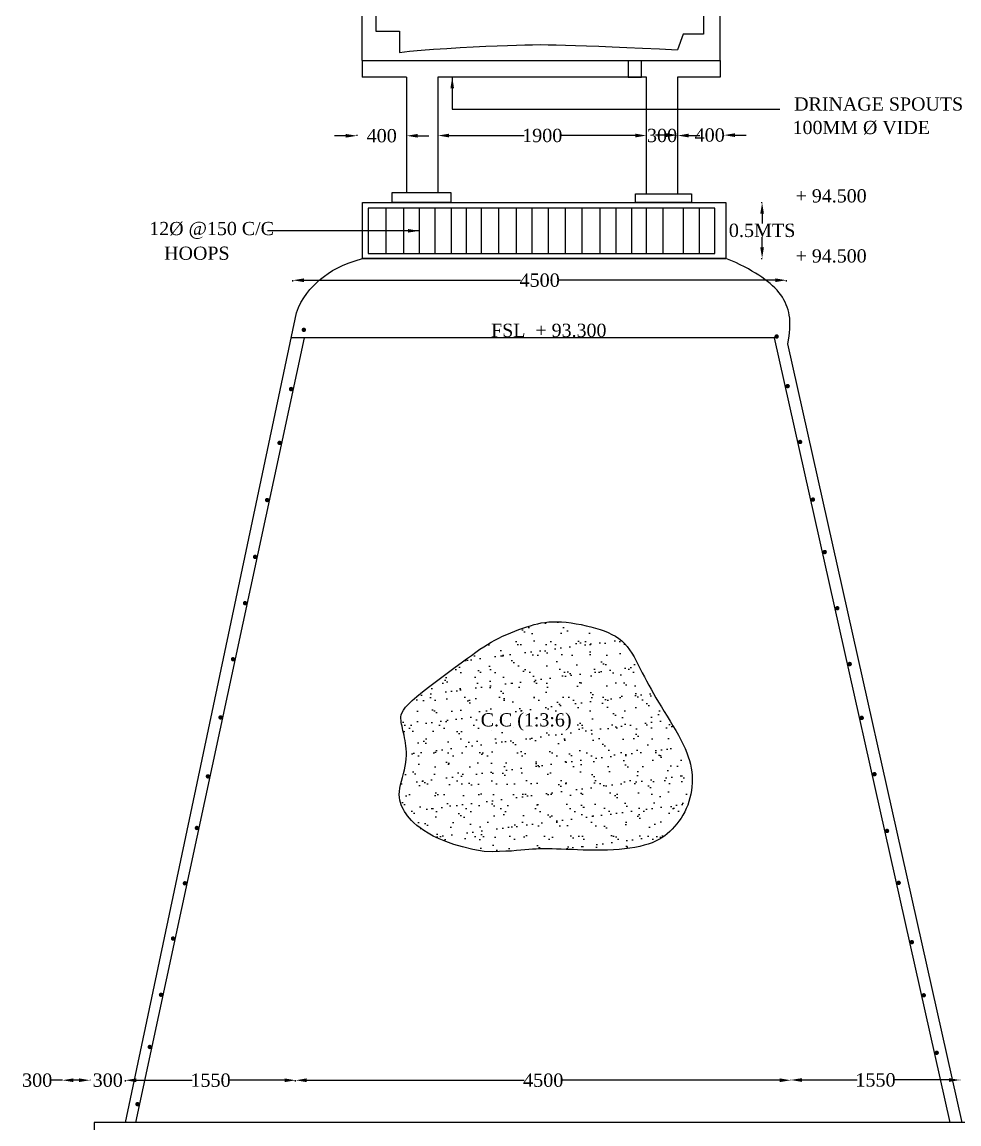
# Model space of a CAD drawing. Header units: millimetres. Extents: x 873 to 18870, y 107 to 12113.
# Drawn here: x 4040 to 8258, y 2851 to 7812 of the extents above; entities that cross this region are included whole.
import ezdxf

# ---------------------------------------------------------------- set-up
doc = ezdxf.new("R2010")
doc.units = ezdxf.units.MM
doc.header["$MEASUREMENT"] = 0
for name, color, linetype in [('DIM', 5, 'Continuous'), ('DWG.LINE', 10, 'Continuous'), ('HATCH', 2, 'Continuous'), ('TEXT', 7, 'Continuous')]:
    doc.layers.add(name, color=color, linetype=linetype)
doc.styles.get("Standard").update_dxf_attribs({"font": 'times.ttf', "height": 60})
doc.dimstyles.get("Standard").update_dxf_attribs({"dimtxt": 60, "dimasz": 50, "dimexe": 0.18, "dimexo": 0.0625, "dimgap": 0.09, "dimtad": 0, "dimtih": 1, "dimtoh": 1, "dimdec": 0, "dimzin": 0, "dimdsep": 46, "dimtxsty": 'Standard', "dimcen": 300, "dimclrd": 5, "dimclre": 5, "dimclrt": 4, "dimadec": 0, "dimazin": 0, "dimtfac": 1, "dimtdec": 0, "dimtofl": 0, "dimtmove": 0, "dimatfit": 3, "dimfxl": 0, "dimtolj": 1, "dimtzin": 0, "dimarcsym": 0})

# ---------------------------------------------------------------- blocks, each defined once
blk = doc.blocks.new('*D41')
at = {"layer": 'Defpoints', "color": 0, "ltscale": 0.2}
for p in [(5547.1, 7304), (5547.1, 7299.9), (5770.7, 7304)]:
    blk.add_point(p, dxfattribs=at)
at = {"layer": 'DIM', "color": 5, "lineweight": -2, "ltscale": 0.2}
for p, q in [((5497.1, 7299.9), (5447.1, 7299.9)), ((5547.1, 7303.9), (5547.1, 7299.7)), ((5770.7, 7303.9), (5770.7, 7299.7)), ((5820.7, 7299.9), (5870.7, 7299.9))]:
    blk.add_line(p, q, dxfattribs=at)
at = {"layer": 'DIM', "color": 5, "ltscale": 0.2}
for points in [[(5497.1, 7308.2), (5497.1, 7291.6), (5547.1, 7299.9)], [(5820.7, 7308.2), (5820.7, 7291.6), (5770.7, 7299.9)]]:
    blk.add_solid(points, dxfattribs=at)
at = {"layer": 'DIM', "color": 4, "ltscale": 0.2, "insert": (5658.9, 7299.9), "char_height": 60, "attachment_point": 5}
blk.add_mtext('\\A1;400', dxfattribs=at)
blk = doc.blocks.new('*D42')
at = {"layer": 'Defpoints', "color": 0, "ltscale": 0.2}
for p in [(5912.1, 7304), (6850.9, 7300.9), (6850.9, 7300.9)]:
    blk.add_point(p, dxfattribs=at)
at = {"layer": 'DIM', "color": 5, "lineweight": -2, "ltscale": 0.2}
for p, q in [((5912.1, 7303.9), (5912.1, 7300.8)), ((5962.1, 7300.9), (6299.6, 7300.9)), ((6800.9, 7300.9), (6463.4, 7300.9)), ((6850.9, 7300.9), (6850.9, 7301.1))]:
    blk.add_line(p, q, dxfattribs=at)
at = {"layer": 'DIM', "color": 5, "ltscale": 0.2}
for points in [[(5962.1, 7309.3), (5962.1, 7292.6), (5912.1, 7300.9)], [(6800.9, 7309.3), (6800.9, 7292.6), (6850.9, 7300.9)]]:
    blk.add_solid(points, dxfattribs=at)
at = {"layer": 'DIM', "color": 4, "ltscale": 0.2, "insert": (6381.5, 7300.9), "char_height": 60, "attachment_point": 5}
blk.add_mtext('\\A1;1900', dxfattribs=at)
blk = doc.blocks.new('*D43')
at = {"layer": 'Defpoints', "color": 0, "ltscale": 0.2}
for p in [(6850.9, 7300.9), (6990.8, 7300.9), (6990.8, 7300.9)]:
    blk.add_point(p, dxfattribs=at)
at = {"layer": 'DIM', "color": 5, "lineweight": -2, "ltscale": 0.2}
for p, q in [((6800.9, 7300.9), (6750.9, 7300.9)), ((6850.9, 7300.9), (6850.9, 7301.1)), ((6990.8, 7300.9), (6990.8, 7301.1)), ((7040.8, 7300.9), (7090.8, 7300.9))]:
    blk.add_line(p, q, dxfattribs=at)
at = {"layer": 'DIM', "color": 5, "ltscale": 0.2}
for points in [[(6800.9, 7309.3), (6800.9, 7292.6), (6850.9, 7300.9)], [(7040.8, 7309.3), (7040.8, 7292.6), (6990.8, 7300.9)]]:
    blk.add_solid(points, dxfattribs=at)
at = {"layer": 'DIM', "color": 4, "ltscale": 0.2, "insert": (6920.9, 7300.9), "char_height": 60, "attachment_point": 5}
blk.add_mtext('\\A1;300', dxfattribs=at)
blk = doc.blocks.new('*D30')
at = {"layer": 'Defpoints', "color": 0, "ltscale": 0.2}
for p in [(6990.8, 7301.1), (7199.3, 7302.9), (7199.3, 7301.1)]:
    blk.add_point(p, dxfattribs=at)
at = {"layer": 'DIM', "color": 5, "lineweight": -2, "ltscale": 0.2}
for p, q in [((6940.8, 7302.9), (6890.8, 7302.9)), ((6990.8, 7301.2), (6990.8, 7303.1)), ((7199.3, 7301.2), (7199.3, 7303.1)), ((7249.3, 7302.9), (7299.3, 7302.9))]:
    blk.add_line(p, q, dxfattribs=at)
at = {"layer": 'DIM', "color": 5, "ltscale": 0.2}
for points in [[(6940.8, 7311.2), (6940.8, 7294.5), (6990.8, 7302.9)], [(7249.3, 7311.2), (7249.3, 7294.5), (7199.3, 7302.9)]]:
    blk.add_solid(points, dxfattribs=at)
at = {"layer": 'DIM', "color": 4, "ltscale": 0.2, "insert": (7135.4, 7302.9), "char_height": 60, "attachment_point": 5}
blk.add_mtext('\\A1;400', dxfattribs=at)
blk = doc.blocks.new('*D31')
at = {"layer": 'Defpoints', "color": 0, "ltscale": 0.2}
for p in [(7481.1, 6649.5), (5258.7, 6643.2), (7481.1, 6643.2)]:
    blk.add_point(p, dxfattribs=at)
at = {"layer": 'DIM', "color": 5, "lineweight": -2, "ltscale": 0.2}
for p, q in [((5258.7, 6644.5), (5258.7, 6649.7)), ((5308.7, 6649.5), (6283.5, 6649.5)), ((7431.1, 6649.5), (6456.3, 6649.5)), ((7481.1, 6644.5), (7481.1, 6649.7))]:
    blk.add_line(p, q, dxfattribs=at)
at = {"layer": 'DIM', "color": 5, "ltscale": 0.2}
for points in [[(5308.7, 6657.8), (5308.7, 6641.2), (5258.7, 6649.5)], [(7431.1, 6657.8), (7431.1, 6641.2), (7481.1, 6649.5)]]:
    blk.add_solid(points, dxfattribs=at)
at = {"layer": 'DIM', "color": 4, "ltscale": 0.2, "insert": (6369.9, 6649.5), "char_height": 60, "attachment_point": 5}
blk.add_mtext('\\A1;4500', dxfattribs=at)
blk = doc.blocks.new('*D32')
at = {"layer": 'Defpoints', "color": 0, "ltscale": 0.2}
for p in [(4221.1, 3049.8), (4346.1, 3049.8), (4346.1, 3047.5)]:
    blk.add_point(p, dxfattribs=at)
at = {"layer": 'DIM', "color": 5, "lineweight": -2, "ltscale": 0.2}
for p, q in [((4221.1, 3047.5), (4171.1, 3047.5)), ((4221.1, 3049.8), (4221.1, 3047.3)), ((4296.1, 3047.5), (4271.1, 3047.5)), ((4346.1, 3049.8), (4346.1, 3047.3))]:
    blk.add_line(p, q, dxfattribs=at)
at = {"layer": 'DIM', "color": 5, "ltscale": 0.2}
for points in [[(4271.1, 3055.8), (4271.1, 3039.2), (4221.1, 3047.5)], [(4296.1, 3055.8), (4296.1, 3039.2), (4346.1, 3047.5)]]:
    blk.add_solid(points, dxfattribs=at)
at = {"layer": 'DIM', "color": 4, "ltscale": 0.2, "insert": (4107.9, 3047.5), "char_height": 60, "attachment_point": 5}
blk.add_mtext('\\A1;300', dxfattribs=at)
blk = doc.blocks.new('*D33')
at = {"layer": 'Defpoints', "color": 0, "ltscale": 0.2}
for p in [(4346.1, 3047.5), (4504.9, 3047.5), (4504.9, 3047.5)]:
    blk.add_point(p, dxfattribs=at)
at = {"layer": 'DIM', "color": 5, "lineweight": -2, "ltscale": 0.2}
for p, q in [((4296.1, 3047.5), (4246.1, 3047.5)), ((4346.1, 3047.5), (4346.1, 3047.7)), ((4504.9, 3047.5), (4504.9, 3047.7)), ((4554.9, 3047.5), (4604.9, 3047.5))]:
    blk.add_line(p, q, dxfattribs=at)
at = {"layer": 'DIM', "color": 5, "ltscale": 0.2}
for points in [[(4296.1, 3055.8), (4296.1, 3039.2), (4346.1, 3047.5)], [(4554.9, 3055.8), (4554.9, 3039.2), (4504.9, 3047.5)]]:
    blk.add_solid(points, dxfattribs=at)
at = {"layer": 'DIM', "color": 4, "ltscale": 0.2, "insert": (4425.5, 3047.5), "char_height": 60, "attachment_point": 5}
blk.add_mtext('\\A1;300', dxfattribs=at)
blk = doc.blocks.new('*D44')
at = {"layer": 'Defpoints', "color": 0, "ltscale": 0.2}
for p in [(5271.5, 3047.3), (4504.9, 2856.6), (5271.5, 2856.6)]:
    blk.add_point(p, dxfattribs=at)
at = {"layer": 'DIM', "color": 5, "lineweight": -2, "ltscale": 0.2}
for p, q in [((4504.9, 3042.3), (4504.9, 3047.5)), ((4554.9, 3047.3), (4806.3, 3047.3)), ((5221.5, 3047.3), (4970.2, 3047.3)), ((5271.5, 3042.3), (5271.5, 3047.5))]:
    blk.add_line(p, q, dxfattribs=at)
at = {"layer": 'DIM', "color": 5, "ltscale": 0.2}
for points in [[(4554.9, 3055.7), (4554.9, 3039), (4504.9, 3047.3)], [(5221.5, 3055.7), (5221.5, 3039), (5271.5, 3047.3)]]:
    blk.add_solid(points, dxfattribs=at)
at = {"layer": 'DIM', "color": 4, "ltscale": 0.2, "insert": (4888.2, 3047.3), "char_height": 60, "attachment_point": 5}
blk.add_mtext('\\A1;1550', dxfattribs=at)
blk = doc.blocks.new('*D34')
at = {"layer": 'Defpoints', "color": 0, "ltscale": 0.2}
for p in [(5271.5, 3047.3), (7500.7, 3047.3), (7500.7, 3047.3)]:
    blk.add_point(p, dxfattribs=at)
at = {"layer": 'DIM', "color": 5, "lineweight": -2, "ltscale": 0.2}
for p, q in [((5271.5, 3047.3), (5271.5, 3047.5)), ((5321.5, 3047.3), (6299.7, 3047.3)), ((7450.7, 3047.3), (6472.5, 3047.3)), ((7500.7, 3047.3), (7500.7, 3047.5))]:
    blk.add_line(p, q, dxfattribs=at)
at = {"layer": 'DIM', "color": 5, "ltscale": 0.2}
for points in [[(5321.5, 3055.7), (5321.5, 3039), (5271.5, 3047.3)], [(7450.7, 3055.7), (7450.7, 3039), (7500.7, 3047.3)]]:
    blk.add_solid(points, dxfattribs=at)
at = {"layer": 'DIM', "color": 4, "ltscale": 0.2, "insert": (6386.1, 3047.3), "char_height": 60, "attachment_point": 5}
blk.add_mtext('\\A1;4500', dxfattribs=at)
blk = doc.blocks.new('*D35')
at = {"layer": 'Defpoints', "color": 0, "ltscale": 0.2}
for p in [(7500.7, 3047.5), (8263, 3048.5), (8263, 3047.5)]:
    blk.add_point(p, dxfattribs=at)
at = {"layer": 'DIM', "color": 5, "lineweight": -2, "ltscale": 0.2}
for p, q in [((7500.7, 3047.6), (7500.7, 3048.6)), ((7550.7, 3048.5), (7799.9, 3048.5)), ((8213, 3048.5), (7963.8, 3048.5)), ((8263, 3047.6), (8263, 3048.6))]:
    blk.add_line(p, q, dxfattribs=at)
at = {"layer": 'DIM', "color": 5, "ltscale": 0.2}
for points in [[(7550.7, 3056.8), (7550.7, 3040.1), (7500.7, 3048.5)], [(8213, 3056.8), (8213, 3040.1), (8263, 3048.5)]]:
    blk.add_solid(points, dxfattribs=at)
at = {"layer": 'DIM', "color": 4, "ltscale": 0.2, "insert": (7881.8, 3048.5), "char_height": 60, "attachment_point": 5}
blk.add_mtext('\\A1;1550', dxfattribs=at)
blk = doc.blocks.new('*D45')
at = {"layer": 'Defpoints', "color": 0, "ltscale": 0.2}
for p in [(7207.5, 6999), (7371.5, 6999), (7207.5, 6748)]:
    blk.add_point(p, dxfattribs=at)
at = {"layer": 'DIM', "color": 5, "lineweight": -2, "ltscale": 0.2}
for p, q in [((7366.5, 6999), (7371.7, 6999)), ((7371.5, 6949), (7371.5, 6904.3)), ((7371.5, 6798), (7371.5, 6842.7)), ((7366.5, 6748), (7371.7, 6748))]:
    blk.add_line(p, q, dxfattribs=at)
at = {"layer": 'DIM', "color": 5, "ltscale": 0.2}
for points in [[(7363.2, 6949), (7379.8, 6949), (7371.5, 6999)], [(7363.2, 6798), (7379.8, 6798), (7371.5, 6748)]]:
    blk.add_solid(points, dxfattribs=at)
at = {"layer": 'DIM', "color": 4, "ltscale": 0.2, "insert": (7371.5, 6873.5), "char_height": 60, "attachment_point": 5}
blk.add_mtext('\\A1;0.5MTS', dxfattribs=at)

msp = doc.modelspace()

# ---------------------------------------------------------------- hatches: boundary and pattern name
at = {"layer": 'HATCH', "ltscale": 0.2}
h = msp.add_hatch(dxfattribs=at)
h.set_pattern_fill('AR-SAND', color=256, scale=50, style=0)
h.paths.add_polyline_path([(6822.7, 4900.3), (6813.5, 4918.4), (6804.4, 4936), (6795, 4953.2), (6785.2, 4969.7), (6774.9, 4985.3), (6764, 4999.9), (6752.2, 5013.4), (6739.5, 5025.5), (6725.8, 5036.4), (6711, 5046.2), (6695.3, 5055), (6678.5, 5063), (6660.6, 5070.3), (6641.7, 5076.9), (6621.7, 5083), (6600.6, 5088.8), (6578.8, 5094.1), (6556.5, 5098.9), (6533.9, 5103), (6511.5, 5106.5), (6489.5, 5109.2), (6468.3, 5111.1), (6448, 5112.1), (6429, 5112), (6411, 5111), (6393.9, 5109.1), (6377.3, 5106.4), (6361.1, 5103), (6344.9, 5098.8), (6328.5, 5094.1), (6311.8, 5088.7), (6294.4, 5082.9), (6276.5, 5076.5), (6258.3, 5069.7), (6240, 5062.4), (6221.6, 5054.7), (6203.4, 5046.6), (6185.6, 5038.1), (6168.4, 5029.2), (6151.7, 5019.9), (6135.2, 5010), (6118.6, 4999.3), (6101.3, 4987.7), (6082.9, 4974.7), (6062.9, 4960.4), (6040.9, 4944.4), (6016.4, 4926.5), (5989.2, 4906.7), (5960, 4885.3), (5929.8, 4863), (5899.5, 4840.3), (5870, 4817.8), (5842.3, 4796), (5817.4, 4775.6), (5796.1, 4757), (5779.2, 4740.7), (5766.4, 4726.5), (5757.1, 4714.2), (5750.9, 4703.2), (5747.2, 4693.4), (5745.5, 4684.4), (5745.3, 4675.9), (5745.9, 4667.4), (5747.1, 4658.9), (5748.6, 4650), (5750.4, 4640.9), (5752.4, 4631.5), (5754.6, 4621.7), (5756.9, 4611.4), (5759.3, 4600.7), (5761.7, 4589.5), (5764.1, 4577.7), (5766.3, 4565.3), (5768.1, 4552.4), (5769.5, 4538.9), (5770.3, 4524.8), (5770.4, 4510.1), (5769.5, 4494.7), (5767.7, 4478.7), (5764.8, 4462.2), (5761, 4445.2), (5756.7, 4428), (5752.2, 4410.9), (5747.9, 4394), (5743.9, 4377.6), (5740.8, 4361.9), (5738.7, 4347.1), (5737.9, 4333.5), (5738.5, 4320.8), (5740.2, 4309), (5742.9, 4297.9), (5746.6, 4287.3), (5751.1, 4277.1), (5756.3, 4267.1), (5762.2, 4257.2), (5768.5, 4247.3), (5775.6, 4237.2), (5783.7, 4227), (5793.1, 4216.5), (5804.1, 4205.7), (5816.8, 4194.7), (5831.6, 4183.3), (5848.7, 4171.4), (5868.5, 4159.2), (5891.3, 4146.6), (5917.8, 4134), (5948.2, 4121.6), (5983.3, 4109.4), (6023.3, 4097.7), (6068.8, 4086.7), (6120.4, 4076.6), (6157.4, 4076.5), (6189.8, 4077), (6218.2, 4078.1), (6243.3, 4079.5), (6265.5, 4081.2), (6285.6, 4082.9), (6304, 4084.6), (6321.4, 4086.1), (6338.3, 4087.3), (6355, 4088.1), (6371.8, 4088.7), (6389, 4088.9), (6406.8, 4089), (6425.6, 4088.7), (6445.5, 4088.2), (6466.9, 4087.6), (6490, 4086.7), (6514.5, 4085.7), (6540.1, 4084.8), (6566.6, 4083.9), (6593.7, 4083.3), (6621, 4083), (6648.3, 4083.1), (6675.3, 4083.7), (6701.7, 4084.9), (6727.4, 4086.7), (6752.2, 4089.1), (6776, 4092.2), (6798.7, 4095.9), (6820.3, 4100.2), (6840.4, 4105.1), (6859.2, 4110.6), (6876.4, 4116.7), (6892.2, 4123.5), (6906.7, 4130.9), (6920.2, 4139), (6932.8, 4147.7), (6944.6, 4157.1), (6955.8, 4167.1), (6966.7, 4177.9), (6977.2, 4189.3), (6987.4, 4201.4), (6997.2, 4214.2), (7006.4, 4227.6), (7015.1, 4241.5), (7023.1, 4256), (7030.3, 4271), (7036.7, 4286.4), (7042.2, 4302.4), (7046.8, 4318.6), (7050.5, 4335.2), (7053.3, 4352), (7055.2, 4368.9), (7056.3, 4385.9), (7056.5, 4402.9), (7055.9, 4419.8), (7054.5, 4436.5), (7052.1, 4453.2), (7048.9, 4470), (7044.6, 4486.9), (7039.3, 4504.3), (7032.9, 4522.1), (7025.2, 4540.6), (7016.3, 4559.7), (7006.2, 4579.8), (6994.9, 4600.5), (6982.8, 4621.7), (6970.1, 4643.2), (6957, 4664.9), (6943.8, 4686.5), (6930.6, 4707.9), (6917.8, 4728.9), (6905.5, 4749.4), (6893.7, 4769.4), (6882.4, 4788.9), (6871.6, 4808), (6861.1, 4826.8), (6851.1, 4845.4), (6841.3, 4863.8), (6831.9, 4882.1)])
h.paths.add_polyline_path([(6084.5, 4601.9), (6524.1, 4601.9), (6524.1, 4721.4), (6084.5, 4721.4)], flags=24)

# ---------------------------------------------------------------- linework, layer by layer
at = {"layer": 'DWG.LINE', "ltscale": 0.2}
for p, q in [((7427.3, 6390.6), (5251, 6390.6)), ((8217.4, 2856.6), (7427.3, 6390.6))]:
    msp.add_line(p, q, dxfattribs=at)
for points in [[(5571, 7638.3), (5571, 8160.5), (5631.9, 8160.5), (5631.9, 7771.6), (5738.5, 7771.6), (5738.5, 7675.6)], [(7183.2, 7638.3), (7183.2, 8173.8), (7107.6, 8173.8), (7107.6, 7757.3), (7015.5, 7757.3), (6990.8, 7686.8)], [(5738.5, 7675.6), (5784.2, 7680.5), (5836.2, 7685.1), (5892.6, 7689.4), (5951.7, 7693.3), (6011.7, 7696.8), (6070.7, 7700), (6127, 7702.7), (6178.7, 7705.1), (6224.7, 7707), (6265.6, 7708.5), (6303, 7709.5), (6338.3, 7710.1), (6372.8, 7710.3), (6407.9, 7710.1), (6445, 7709.5), (6485.6, 7708.5), (6530.8, 7707.1), (6580.9, 7705.4), (6636.1, 7703.2), (6696.4, 7700.6), (6761.9, 7697.7), (6832.7, 7694.5), (6909, 7690.8), (6990.8, 7686.8)], [(5571, 7638.3), (7183.2, 7638.3), (7183.2, 7563.6), (6990.8, 7563.6), (6990.8, 7038.3)], [(5571, 7638.3), (5571, 7563.6)], [(6768.9, 7638.3), (6768.9, 7563.6), (6828, 7563.6), (6828, 7638.3)], [(5770.7, 7563.6), (5571, 7563.6)], [(5770.7, 7563.6), (5770.7, 7044.4)], [(6850.9, 7038.3), (6850.9, 7563.6), (5912.1, 7563.6), (5912.1, 7044.4)], [(5678, 6973.9), (5678, 6770)], [(5756.9, 6973.9), (5756.9, 6770)], [(5827, 6973.9), (5827, 6770)], [(5897.9, 6973.9), (5897.9, 6770)], [(5971.2, 6973.9), (5971.2, 6770)], [(6039, 6973.9), (6039, 6770)], [(6106.9, 6973.9), (6106.9, 6770)], [(6184.2, 6973.9), (6184.2, 6770)], [(6264.7, 6973.9), (6264.7, 6770)], [(6334.8, 6973.9), (6334.8, 6770)], [(6408.1, 6973.9), (6408.1, 6770)], [(6485.4, 6973.9), (6485.4, 6770)], [(6560.3, 6973.9), (6560.3, 6770)], [(6640.2, 6973.9), (6640.2, 6770)], [(6712.8, 6973.9), (6712.8, 6770)], [(6782.9, 6973.9), (6782.9, 6770)], [(6849.8, 6973.9), (6849.8, 6770)], [(6925, 6973.9), (6925, 6770)], [(7016.7, 6973.9), (7016.7, 6770)], [(7087.6, 6973.9), (7087.6, 6770)], [(5274.7, 6503), (5284.4, 6527.2), (5295.5, 6549.6), (5307.9, 6570.3), (5321.5, 6589.5), (5336.1, 6607.3), (5351.5, 6623.9), (5367.5, 6639.4), (5383.9, 6653.9), (5400.8, 6667.6), (5418.4, 6680.5), (5437.5, 6692.8), (5458.5, 6704.5), (5482, 6715.8), (5508.6, 6726.8), (5538.8, 6737.5), (5573.1, 6748)], [(5573.1, 6748), (7207.5, 6748)], [(7487.1, 6362.5), (7491.3, 6388.9), (7494.3, 6411.8), (7496.1, 6431.8), (7496.9, 6449.3), (7496.8, 6464.8), (7495.7, 6478.7), (7493.9, 6491.6), (7491.4, 6503.8), (7488.3, 6515.8), (7484.5, 6527.6), (7480.1, 6539.2), (7475, 6550.7), (7469.2, 6561.9), (7462.7, 6572.9), (7455.5, 6583.7), (7447.4, 6594.3), (7438.6, 6604.6), (7429, 6614.7), (7418.7, 6624.6), (7407.6, 6634.4), (7395.7, 6644), (7383.2, 6653.5), (7369.9, 6662.9), (7356, 6672.3), (7341.4, 6681.7), (7325.9, 6691), (7309.5, 6700.4), (7292, 6709.8), (7273.1, 6719.2), (7252.9, 6728.7), (7231.1, 6738.3), (7207.5, 6748)], [(4504.9, 2856.6), (5274.7, 6503)], [(4551.9, 2856.6), (5310.8, 6390.6)], [(8272.3, 2856.6), (7487.1, 6362.5)], [(6120.4, 4076.6), (6068.8, 4086.7), (6023.3, 4097.7), (5983.3, 4109.4), (5948.2, 4121.6), (5917.8, 4134), (5891.3, 4146.6), (5868.5, 4159.2), (5848.7, 4171.4), (5831.6, 4183.3), (5816.8, 4194.7), (5804.1, 4205.7), (5793.1, 4216.5), (5783.7, 4227), (5775.6, 4237.2), (5768.5, 4247.3), (5762.2, 4257.2), (5756.3, 4267.1), (5751.1, 4277.1), (5746.6, 4287.3), (5742.9, 4297.9), (5740.2, 4309), (5738.5, 4320.8), (5737.9, 4333.5), (5738.7, 4347.1), (5740.8, 4361.9), (5743.9, 4377.6), (5747.9, 4394), (5752.2, 4410.9), (5756.7, 4428), (5761, 4445.2), (5764.8, 4462.2), (5767.7, 4478.7), (5769.5, 4494.7), (5770.4, 4510.1), (5770.3, 4524.8), (5769.5, 4538.9), (5768.1, 4552.4), (5766.3, 4565.3), (5764.1, 4577.7), (5761.7, 4589.5), (5759.3, 4600.7), (5756.9, 4611.4), (5754.6, 4621.7), (5752.4, 4631.5), (5750.4, 4640.9), (5748.6, 4650), (5747.1, 4658.9), (5745.9, 4667.4), (5745.3, 4675.9), (5745.5, 4684.4), (5747.2, 4693.4), (5750.9, 4703.2), (5757.1, 4714.2), (5766.4, 4726.5), (5779.2, 4740.7), (5796.1, 4757), (5817.4, 4775.6), (5842.3, 4796), (5870, 4817.8), (5899.5, 4840.3), (5929.8, 4863), (5960, 4885.3), (5989.2, 4906.7), (6016.4, 4926.5), (6040.9, 4944.4), (6062.9, 4960.4), (6082.9, 4974.7), (6101.3, 4987.7), (6118.6, 4999.3), (6135.2, 5010), (6151.7, 5019.9), (6168.4, 5029.2), (6185.6, 5038.1), (6203.4, 5046.6), (6221.6, 5054.7), (6240, 5062.4), (6258.3, 5069.7), (6276.5, 5076.5), (6294.4, 5082.9), (6311.8, 5088.7), (6328.5, 5094.1), (6344.9, 5098.8), (6361.1, 5103), (6377.3, 5106.4), (6393.9, 5109.1), (6411, 5111), (6429, 5112), (6448, 5112.1), (6468.3, 5111.1), (6489.5, 5109.2), (6511.5, 5106.5), (6533.9, 5103), (6556.5, 5098.9), (6578.8, 5094.1), (6600.6, 5088.8), (6621.7, 5083), (6641.7, 5076.9), (6660.6, 5070.3), (6678.5, 5063), (6695.3, 5055), (6711, 5046.2), (6725.8, 5036.4), (6739.5, 5025.5), (6752.2, 5013.4), (6764, 4999.9), (6774.9, 4985.3), (6785.2, 4969.7), (6795, 4953.2), (6804.4, 4936), (6813.5, 4918.4), (6822.7, 4900.3), (6831.9, 4882.1), (6841.3, 4863.8), (6851.1, 4845.4), (6861.1, 4826.8), (6871.6, 4808), (6882.4, 4788.9), (6893.7, 4769.4), (6905.5, 4749.4), (6917.8, 4728.9), (6930.6, 4707.9), (6943.8, 4686.5), (6957, 4664.9), (6970.1, 4643.2), (6982.8, 4621.7), (6994.9, 4600.5), (7006.2, 4579.8), (7016.3, 4559.7), (7025.2, 4540.6), (7032.9, 4522.1), (7039.3, 4504.3), (7044.6, 4486.9), (7048.9, 4470), (7052.1, 4453.2), (7054.5, 4436.5), (7055.9, 4419.8), (7056.5, 4402.9), (7056.3, 4385.9), (7055.2, 4368.9), (7053.3, 4352), (7050.5, 4335.2), (7046.8, 4318.6), (7042.2, 4302.4), (7036.7, 4286.4), (7030.3, 4271), (7023.1, 4256), (7015.1, 4241.5), (7006.4, 4227.6), (6997.2, 4214.2), (6987.4, 4201.4), (6977.2, 4189.3), (6966.7, 4177.9), (6955.8, 4167.1), (6944.6, 4157.1), (6932.8, 4147.7), (6920.2, 4139), (6906.7, 4130.9), (6892.2, 4123.5), (6876.4, 4116.7), (6859.2, 4110.6), (6840.4, 4105.1), (6820.3, 4100.2), (6798.7, 4095.9), (6776, 4092.2), (6752.2, 4089.1), (6727.4, 4086.7), (6701.7, 4084.9), (6675.3, 4083.7), (6648.3, 4083.1), (6621, 4083), (6593.7, 4083.3), (6566.6, 4083.9), (6540.1, 4084.8), (6514.5, 4085.7), (6490, 4086.7), (6466.9, 4087.6), (6445.5, 4088.2), (6425.6, 4088.7), (6406.8, 4089), (6389, 4088.9), (6371.8, 4088.7), (6355, 4088.1), (6338.3, 4087.3), (6321.4, 4086.1), (6304, 4084.6), (6285.6, 4082.9), (6265.5, 4081.2), (6243.3, 4079.5), (6218.2, 4078.1), (6189.8, 4077), (6157.4, 4076.5), (6120.4, 4076.6)]]:
    msp.add_lwpolyline(points, dxfattribs=at)
for points in [[(5573.1, 6999), (7207.5, 6999), (7207.5, 6748), (5573.1, 6748), (5573.1, 6999)], [(5705.5, 7044.4), (5970.8, 7044.4), (5970.8, 6999), (5705.5, 6999)], [(6800.9, 7038.3), (7053.5, 7038.3), (7053.5, 6999), (6800.9, 6999)], [(5597.5, 6973.9), (5597.5, 6770), (7158.9, 6770), (7158.9, 6973.9), (5597.5, 6973.9)], [(4221.7, 2702.9), (4221.7, 2554.8), (8583.9, 2554.8), (8583.9, 2707.9), (8430.8, 2707.9), (8430.8, 2856.6), (4365.2, 2856.6), (4365.2, 2702.9), (4221.7, 2702.9)]]:
    msp.add_lwpolyline(points, close=True, dxfattribs=at)
at = {"layer": 'HATCH', "ltscale": 0.2, "const_width": 9.9}
for points in [[(5303.4, 6426.2, 1), (5313.3, 6426.2, 1)], [(7431.9, 6396.1, 1), (7441.8, 6396.1, 1)], [(5245.8, 6159.6, 1), (5255.8, 6159.6, 1)], [(7481.5, 6172.8, 1), (7491.4, 6172.8, 1)], [(5194.1, 5917.1, 1), (5204, 5917.1, 1)], [(7537.4, 5921.3, 1), (7547.3, 5921.3, 1)], [(5138.3, 5659.7, 1), (5148.2, 5659.7, 1)], [(7595.1, 5661.8, 1), (7605, 5661.8, 1)], [(5084.2, 5403.8, 1), (5094.1, 5403.8, 1)], [(7648.2, 5425.7, 1), (7658.1, 5425.7, 1)], [(5038.9, 5195.5, 1), (5048.8, 5195.5, 1)], [(7705, 5172.7, 1), (7714.9, 5172.7, 1)], [(4984.7, 4943, 1), (4994.6, 4943, 1)], [(7760.7, 4921.4, 1), (7770.7, 4921.4, 1)], [(4928.6, 4680.8, 1), (4938.5, 4680.8, 1)], [(7814.9, 4679.1, 1), (7824.9, 4679.1, 1)], [(4871.7, 4415.5, 1), (4881.6, 4415.5, 1)], [(7872.2, 4425.4, 1), (7882.1, 4425.4, 1)], [(4821.9, 4183.2, 1), (4831.8, 4183.2, 1)], [(7928.8, 4169.8, 1), (7938.7, 4169.8, 1)], [(4768.2, 3934.1, 1), (4778.1, 3934.1, 1)], [(7981.3, 3936.3, 1), (7991.2, 3936.3, 1)], [(4714.7, 3685.5, 1), (4724.6, 3685.5, 1)], [(8040.6, 3669.1, 1), (8050.5, 3669.1, 1)], [(4660.5, 3432.3, 1), (4670.4, 3432.3, 1)], [(8094.3, 3429.9, 1), (8104.2, 3429.9, 1)], [(4609.9, 3197.2, 1), (4619.8, 3197.2, 1)], [(8152.5, 3171.1, 1), (8162.4, 3171.1, 1)], [(4554.7, 2939.5, 1), (4564.6, 2939.5, 1)]]:
    msp.add_lwpolyline(points, format="xyb", close=True, dxfattribs=at)

# ---------------------------------------------------------------- texts
at = {"layer": 'TEXT', "ltscale": 0.2}
for s, height, p in [('DRINAGE SPOUTS', 59.423, (7515.8, 7413.3)), ('100MM %%C VIDE', 59.423, (7508.8, 7307.6)), ('+ 94.500', 59.42, (7522.2, 6999.7)), ('12%%C @150 C/C', 59.423, (4612.5, 6852.6)), ('HOOPS', 59.42, (4679.7, 6741.5)), ('+ 94.500', 59.42, (7522.2, 6729.3)), ('FSL  + 93.300', 59.423, (6151.3, 6394.2)), ('C.C (1:3:6)', 59.423, (6104.5, 4640.5))]:
    msp.add_text(s, height=height, dxfattribs=at).set_placement(p)

# ---------------------------------------------------------------- dimensions: what is measured, and where the dimension line sits
at = {"layer": 'DIM', "ltscale": 0.2}
for base, p1, p2, text, picture, middle in [((5547.1, 7299.9), (5770.7, 7304), (5547.1, 7304), '400', '*D41', (5658.9, 7299.9)), ((6850.9, 7300.9), (5912.1, 7304), (6850.9, 7300.9), '1900', '*D42', (6381.5, 7300.9)), ((6990.8, 7300.9), (6850.9, 7300.9), (6990.8, 7300.9), '300', '*D43', (6920.9, 7300.9)), ((7481.1, 6649.5), (5258.7, 6643.2), (7481.1, 6643.2), '4500', '*D31', (6369.9, 6649.5)), ((4504.9, 3047.5), (4346.1, 3047.5), (4504.9, 3047.5), '300', '*D33', (4425.5, 3047.5)), ((8263, 3048.5), (7500.7, 3047.5), (8263, 3047.5), '1550', '*D35', (7881.8, 3048.5))]:
    dim = msp.add_linear_dim(base=base, p1=p1, p2=p2, text=text, dimstyle='Standard', dxfattribs=at)
    dim.commit()
    dim.dimension.update_dxf_attribs({"geometry": picture, "text_midpoint": middle})
for base, p1, p2, angle, text, picture, middle, dimtype in [((7199.3, 7302.9), (6990.8, 7301.1), (7199.3, 7301.1), 0, '400', '*D30', (7135.4, 7302.9), 161), ((7371.5, 6999), (7207.5, 6748), (7207.5, 6999), 90, '0.5MTS', '*D45', (7371.5, 6873.5), 160)]:
    dim = msp.add_linear_dim(base=base, p1=p1, p2=p2, angle=angle, text=text, dimstyle='Standard', dxfattribs=at)
    dim.commit()
    dim.dimension.update_dxf_attribs({"geometry": picture, "text_midpoint": middle, "dimtype": dimtype})
dim = msp.add_linear_dim(base=(4346.1, 3047.5), p1=(4221.1, 3049.8), p2=(4346.1, 3049.8), text='300', dimstyle='Standard', dxfattribs=at)
dim.commit()
dim.dimension.update_dxf_attribs({"geometry": '*D32', "text_midpoint": (4107.9, 3047.5), "dimtype": 160})
for p1, p2, distance, text, picture, middle in [((4504.9, 2856.6), (5271.5, 2856.6), 190.7, '1550', '*D44', (4888.2, 3047.3)), ((5271.5, 3047.3), (7500.7, 3047.3), 0, '4500', '*D34', (6386.1, 3047.3))]:
    dim = msp.add_aligned_dim(p1=p1, p2=p2, distance=distance, text=text, dimstyle='Standard', dxfattribs=at)
    dim.commit()
    dim.dimension.update_dxf_attribs({"geometry": picture, "text_midpoint": middle})

# ---------------------------------------------------------------- leaders
for points in [[(5976.5, 7563.6), (5976.5, 7419.5), (7451.5, 7419.5)], [(5827, 6872), (5145.5, 6872)]]:
    msp.add_leader(points, dimstyle='Standard', override={"dimgap": 0.09, "dimtad": 0}, dxfattribs=at)

doc.saveas('drawing.dxf')
